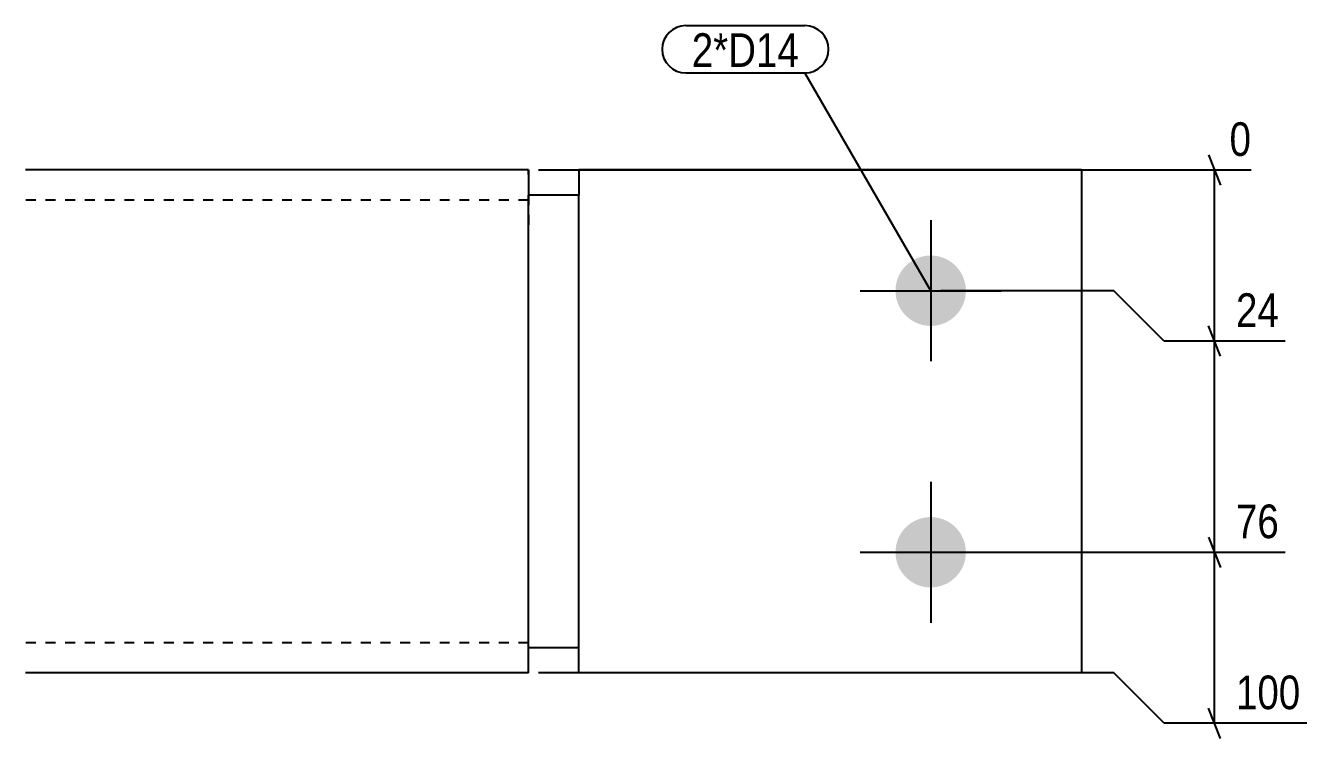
# Model space of a CAD drawing. Header units: millimetres. Extents: x 19 to 23087, y 2 to 931.
# Drawn here: x 14669.2 to 14924.1, y 4.8 to 146.5 of the extents above; entities that cross this region are included whole.
import ezdxf

# ---------------------------------------------------------------- set-up
doc = ezdxf.new("R2010")
doc.units = ezdxf.units.MM
doc.linetypes.add('DXK_LINE_DOT2', pattern=[3.9198, 1.9599, -1.9599])
for name, color, linetype in [('MÅLSÆTNING', 7, 'Continuous'), ('STÅL', 7, 'Continuous'), ('TEKST', 7, 'Continuous')]:
    doc.layers.add(name, color=color, linetype=linetype)
doc.styles.add('Arial Narrow', font='ARIALN.TTF', dxfattribs={"height": 0.2})

msp = doc.modelspace()

# ---------------------------------------------------------------- hatches: boundary and pattern name
at = {"layer": 'STÅL', "linetype": 'Continuous'}
for points in [[(14849.2, 100.8, -1), (14849.2, 86.8, -1)], [(14849.2, 48.8, -1), (14849.2, 34.8, -1)]]:
    msp.add_hatch(color=96, dxfattribs=at).paths.add_polyline_path(points)

# ---------------------------------------------------------------- linework, layer by layer
at = {"layer": 'MÅLSÆTNING', "color": 7, "linetype": 'Continuous'}
for p, q in [((14904.44, 120.8), (14906.84, 114.8)), ((14771.2, 117.8), (14912.91, 117.8)), ((14905.64, 83.8), (14905.64, 117.8)), ((14885.64, 93.8), (14851.2, 93.8)), ((14885.64, 93.8), (14851.2, 93.8)), ((14895.64, 83.8), (14885.64, 93.8)), ((14895.64, 83.8), (14885.64, 93.8)), ((14906.84, 80.8), (14904.44, 86.8)), ((14906.84, 80.8), (14904.44, 86.8)), ((14919.72, 83.8), (14895.64, 83.8)), ((14919.72, 83.8), (14895.64, 83.8)), ((14905.64, 41.8), (14905.64, 83.8)), ((14904.44, 44.8), (14906.84, 38.8)), ((14904.44, 44.8), (14906.84, 38.8)), ((14851.2, 41.8), (14919.72, 41.8)), ((14851.2, 41.8), (14919.72, 41.8)), ((14905.64, 7.8), (14905.64, 41.8)), ((14885.64, 17.8), (14771.2, 17.8)), ((14895.64, 7.8), (14885.64, 17.8)), ((14906.84, 4.8), (14904.44, 10.8)), ((14923.99, 7.8), (14895.64, 7.8))]:
    msp.add_line(p, q, dxfattribs=at)
at = {"layer": 'STÅL', "color": 2, "linetype": 'Continuous'}
for p, q in [((14769.2, 117.8), (14669.2, 117.8)), ((14769.2, 117.8), (14769.2, 116.89)), ((14779.2, 117.8), (14779.2, 112.8)), ((14879.2, 117.8), (14779.2, 117.8)), ((14879.2, 117.8), (14879.2, 17.8)), ((14769.2, 116.89), (14769.2, 112.8)), ((14779.2, 112.8), (14769.2, 112.8)), ((14769.2, 22.8), (14769.2, 112.8)), ((14779.2, 22.8), (14779.2, 112.8)), ((14779.2, 22.8), (14769.2, 22.8)), ((14769.2, 17.8), (14769.2, 22.8)), ((14779.2, 17.8), (14779.2, 22.8)), ((14769.2, 17.8), (14669.2, 17.8)), ((14879.2, 17.8), (14779.2, 17.8))]:
    msp.add_line(p, q, dxfattribs=at)
at = {"layer": 'STÅL', "color": 7, "linetype": 'DXK_LINE_DOT2'}
for p, q in [((14769.2, 116.89), (14769.2, 117.8)), ((14769.2, 112.8), (14769.2, 105.8)), ((14779.2, 22.8), (14779.2, 112.8)), ((14769.2, 111.8), (14669.2, 111.8)), ((14769.2, 22.8), (14769.2, 105.8)), ((14769.2, 23.8), (14669.2, 23.8))]:
    msp.add_line(p, q, dxfattribs=at)
at = {"layer": 'STÅL', "color": 96, "linetype": 'Continuous'}
for p, q in [((14849.2, 107.8), (14849.2, 79.8)), ((14835.2, 93.8), (14863.2, 93.8)), ((14849.2, 55.8), (14849.2, 27.8)), ((14835.2, 41.8), (14863.2, 41.8))]:
    msp.add_line(p, q, dxfattribs=at)

# ---------------------------------------------------------------- wipeouts: each hides what was drawn before it
at = {"color": 0, "linetype": 'Continuous'}
for points in [[(14919.85, 85.2), (14919.85, 95), (14908.52, 95), (14908.52, 85.2)], [(14919.85, 43.2), (14919.85, 53), (14908.52, 53), (14908.52, 43.2)], [(14924.11, 9.2), (14924.11, 19), (14908.52, 19), (14908.52, 9.2)]]:
    msp.add_wipeout(points, dxfattribs=at).dxf.layer = 'MÅLSÆTNING'
at = {"color": 0}
msp.add_wipeout([(14823, 138.3), (14823, 145.3), (14801.69, 145.3), (14801.69, 138.3)], dxfattribs=at).dxf.layer = 'TEKST'

# ---------------------------------------------------------------- next in the draw order: texts
at = {"layer": 'MÅLSÆTNING', "color": 3, "linetype": 'Continuous', "style": 'Arial Narrow'}
for s, p in [('24', (14909.92, 86.6)), ('76', (14909.92, 44.6)), ('100', (14909.92, 10.6))]:
    msp.add_text(s, height=6.681, dxfattribs=at).set_placement(p)

# ---------------------------------------------------------------- next in the draw order: wipeouts: each hides what was drawn before it
at = {"color": 0, "linetype": 'Continuous'}
msp.add_wipeout([(14914.31, 119.2), (14914.31, 129), (14907.24, 129), (14907.24, 119.2)], dxfattribs=at).dxf.layer = 'MÅLSÆTNING'
at = {"color": 0}
msp.add_wipeout([(14823, 138.3), (14823, 145.3), (14801.69, 145.3), (14801.69, 138.3)], dxfattribs=at).dxf.layer = 'TEKST'

# ---------------------------------------------------------------- next in the draw order: linework, layer by layer
at = {"layer": 'TEKST', "color": 7, "linetype": 'Continuous'}
for p, q in [((14800.49, 146.5), (14824.2, 146.5)), ((14800.49, 137.1), (14824.2, 137.1)), ((14849.2, 93.8), (14824.2, 137.1))]:
    msp.add_line(p, q, dxfattribs=at)
for centre, start, end in [((14800.49, 141.8), 90, 270), ((14824.2, 141.8), 270, 90)]:
    msp.add_arc(centre, 4.7, start, end, dxfattribs=at)

# ---------------------------------------------------------------- next in the draw order: texts
at = {"layer": 'MÅLSÆTNING', "color": 3, "linetype": 'Continuous', "style": 'Arial Narrow'}
msp.add_text('0', height=6.68, dxfattribs=at).set_placement((14908.64, 120.6))
at = {"layer": 'TEKST', "color": 3, "style": 'Arial Narrow'}
msp.add_text('2*D14', height=6.681, dxfattribs=at).set_placement((14801.69, 138.3))

doc.saveas('drawing.dxf')
